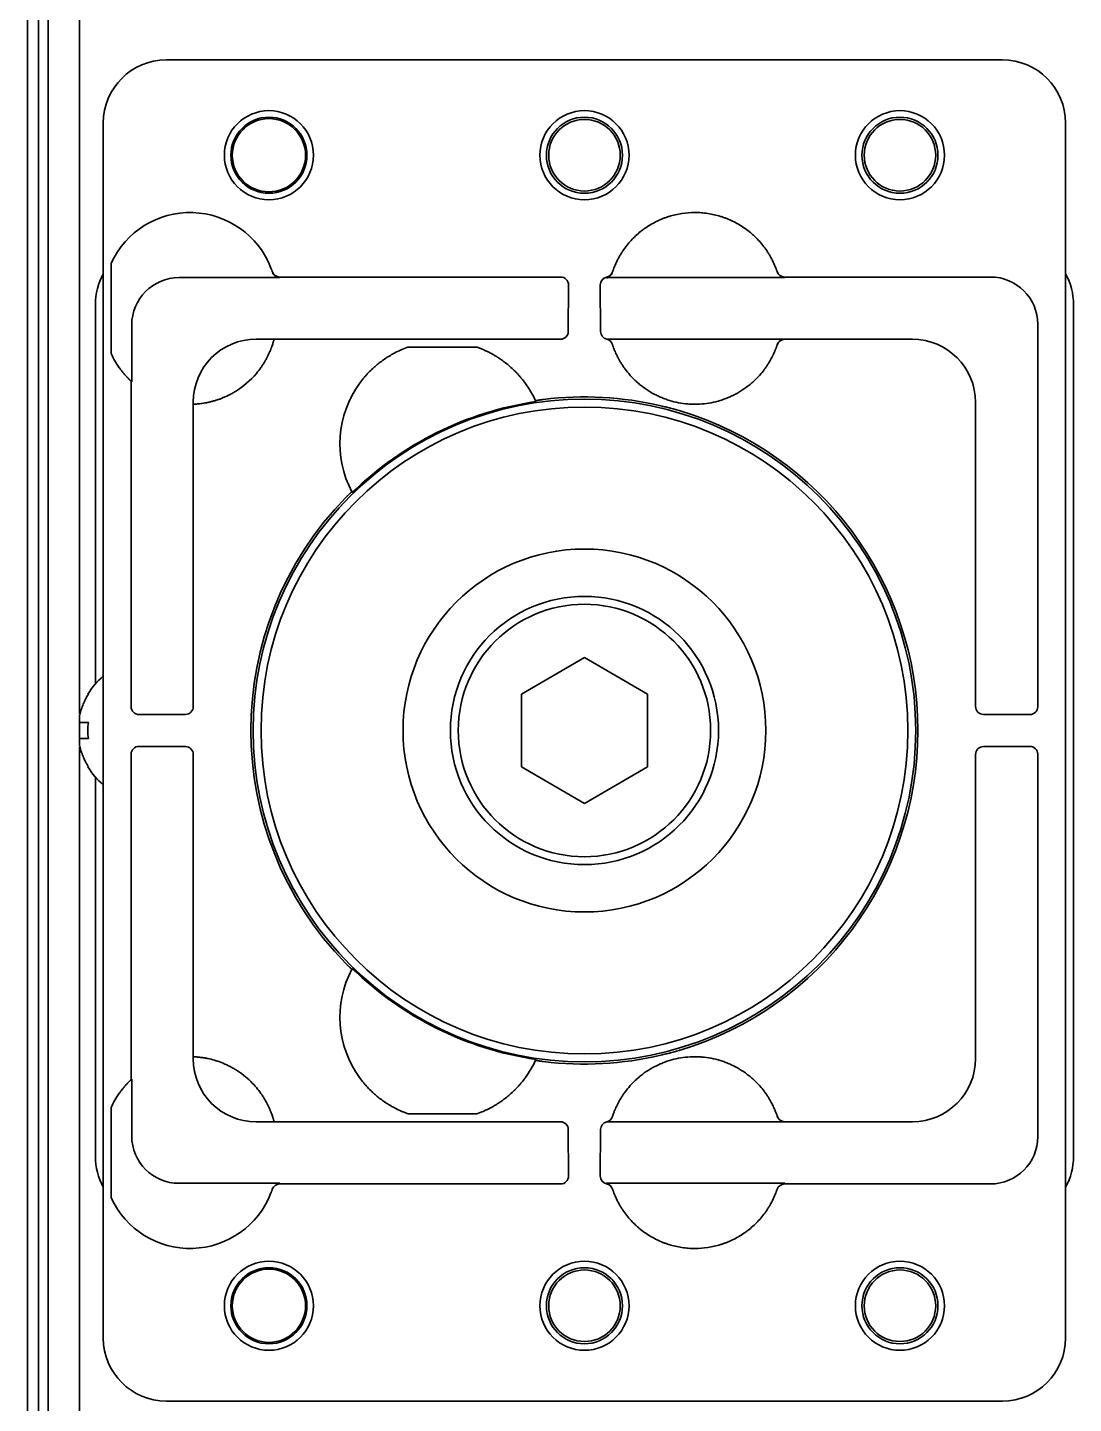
# Model space of a CAD drawing. Extents: x 5809 to 10669, y -850 to 3886.
# Drawn here: x 8371.8 to 8438.1, y 2821.1 to 2908.3 of the extents above; entities that cross this region are included whole.
import ezdxf

# ---------------------------------------------------------------- set-up
doc = ezdxf.new("R2010")
doc.units = 0
doc.header["$LTSCALE"] = 5
doc.layers.add('1', color=7, linetype='CONTINUOUS', true_color=0xffffff)

msp = doc.modelspace()

# ---------------------------------------------------------------- linework, layer by layer
at = {"layer": '1', "color": 7, "linetype": 'Continuous', "lineweight": 35}
for p, q in [((8373.073, 2751.526), (8373.073, 3749.526)), ((8375.073, 3703.467), (8375.073, 2864.787)), ((8371.77, 3257.226), (8371.77, 2735.526)), ((8372.46, 2738.526), (8372.46, 3256.226)), ((8433.573, 2906.226), (8380.572, 2906.226)), ((8376.573, 2902.227), (8376.573, 2825.226)), ((8437.573, 2825.226), (8437.573, 2902.227)), ((8377.073, 2887.608), (8377.073, 2893.344)), ((8405.566, 2892.463), (8387.76, 2892.463)), ((8419.294, 2892.783), (8419.287, 2892.804)), ((8432.81, 2892.463), (8419.761, 2892.463)), ((8387.774, 2892.424), (8381.375, 2892.424)), ((8406.051, 2889.016), (8406.066, 2891.963)), ((8408.079, 2891.963), (8408.094, 2889.016)), ((8419.774, 2892.424), (8408.599, 2892.424)), ((8376.073, 2890.727), (8376.073, 2866.678)), ((8438.073, 2836.726), (8438.073, 2890.727)), ((8378.375, 2889.424), (8378.375, 2885.828)), ((8435.81, 2865.232), (8435.81, 2889.464)), ((8386.27, 2888.528), (8387.399, 2888.528)), ((8387.399, 2888.528), (8387.397, 2888.519)), ((8387.397, 2888.519), (8395.288, 2888.519)), ((8395.288, 2888.519), (8395.385, 2888.519)), ((8395.385, 2888.519), (8395.882, 2888.52)), ((8395.883, 2888.52), (8400.263, 2888.52)), ((8400.263, 2888.52), (8400.761, 2888.519)), ((8400.761, 2888.519), (8400.858, 2888.519)), ((8400.858, 2888.519), (8405.551, 2888.519)), ((8408.529, 2888.528), (8419.774, 2888.528)), ((8419.297, 2888.179), (8419.297, 2888.18)), ((8419.77, 2888.519), (8427.866, 2888.519)), ((8400.263, 2888.02), (8395.883, 2888.02)), ((8378.336, 2885.864), (8378.336, 2865.232)), ((8382.27, 2884.403), (8382.27, 2884.529)), ((8382.28, 2884.404), (8382.27, 2884.403)), ((8382.28, 2865.247), (8382.28, 2884.404)), ((8431.866, 2884.52), (8431.866, 2865.247)), ((8403.073, 2866.036), (8407.073, 2868.345)), ((8407.073, 2868.345), (8411.073, 2866.036)), ((8375.595, 2866.026), (8375.628, 2866.026)), ((8403.073, 2861.417), (8403.073, 2866.036)), ((8411.073, 2866.036), (8411.073, 2861.417)), ((8378.836, 2864.733), (8381.782, 2864.748)), ((8432.366, 2864.748), (8435.31, 2864.733)), ((8375.073, 2864.232), (8375.073, 2863.231)), ((8375.073, 2862.675), (8375.073, 2751.326)), ((8378.336, 2862.22), (8378.336, 2841.588)), ((8381.782, 2862.705), (8378.836, 2862.72)), ((8382.28, 2843.049), (8382.28, 2862.205)), ((8431.866, 2862.205), (8431.866, 2842.933)), ((8435.31, 2862.72), (8432.366, 2862.705)), ((8435.81, 2837.989), (8435.81, 2862.22)), ((8375.628, 2861.426), (8375.595, 2861.426)), ((8407.073, 2859.107), (8403.073, 2861.417)), ((8411.073, 2861.417), (8407.073, 2859.107)), ((8376.073, 2860.774), (8376.073, 2836.726)), ((8382.27, 2843.049), (8382.28, 2843.049)), ((8382.27, 2842.923), (8382.27, 2843.049)), ((8378.375, 2841.624), (8378.336, 2841.588)), ((8378.375, 2841.624), (8378.375, 2838.028)), ((8377.073, 2834.108), (8377.073, 2839.844)), ((8395.883, 2839.433), (8400.263, 2839.433)), ((8419.297, 2839.271), (8419.297, 2839.272)), ((8387.399, 2838.924), (8386.27, 2838.924)), ((8387.397, 2838.933), (8387.399, 2838.924)), ((8395.288, 2838.933), (8387.397, 2838.933)), ((8395.385, 2838.933), (8395.288, 2838.933)), ((8395.882, 2838.933), (8395.385, 2838.933)), ((8400.263, 2838.933), (8395.883, 2838.933)), ((8400.263, 2838.933), (8400.761, 2838.933)), ((8400.858, 2838.933), (8400.761, 2838.933)), ((8405.551, 2838.933), (8400.858, 2838.933)), ((8406.066, 2835.489), (8406.051, 2838.436)), ((8408.094, 2838.433), (8408.079, 2835.489)), ((8419.774, 2838.924), (8408.529, 2838.924)), ((8427.866, 2838.933), (8419.77, 2838.933)), ((8381.375, 2835.028), (8387.774, 2835.028)), ((8387.76, 2834.989), (8405.566, 2834.989)), ((8408.599, 2835.028), (8419.774, 2835.028)), ((8419.761, 2834.989), (8432.81, 2834.989)), ((8387.285, 2834.645), (8387.282, 2834.634)), ((8387.287, 2834.649), (8387.286, 2834.647)), ((8419.287, 2834.648), (8419.291, 2834.663)), ((8380.572, 2821.226), (8433.573, 2821.226))]:
    msp.add_line(p, q, dxfattribs=at)
for centre, radius in [((8387.073, 2900.182), 2.825), ((8407.073, 2900.182), 2.825), ((8427.073, 2900.182), 2.825), ((8387.073, 2900.182), 2.411), ((8387.073, 2900.182), 2.32), ((8407.073, 2900.182), 2.411), ((8407.073, 2900.182), 2.267), ((8427.073, 2900.182), 2.411), ((8427.073, 2900.182), 2.267), ((8407.073, 2863.726), 21), ((8407.073, 2863.726), 20.5), ((8407.073, 2863.726), 11.5), ((8407.073, 2863.726), 8.5), ((8407.073, 2863.726), 8), ((8387.073, 2827.27), 2.825), ((8387.073, 2827.27), 2.411), ((8407.073, 2827.27), 2.825), ((8407.073, 2827.27), 2.411), ((8427.073, 2827.27), 2.825), ((8427.073, 2827.27), 2.411), ((8387.073, 2827.27), 2.32), ((8407.073, 2827.27), 2.267), ((8427.073, 2827.27), 2.267)]:
    msp.add_circle(centre, radius, dxfattribs=at)
for centre, radius, start, end in [((8382.073, 2891.052), 5.5, 21.10696, 155.38002), ((8382.073, 2889.9), 5.5, 204.61998, 215.33124), ((8382.073, 2889.9), 5.5, 301.52607, 319.88439), ((8398.073, 2881.9), 6.5, 143.94816, 207.95034), ((8398.073, 2881.9), 6.5, 24.74098, 36.05184), ((8407.073, 2863.726), 21.14, 76.75031, 97.03063), ((8407.073, 2863.726), 21.07, 98.38924, 134.30208), ((8407.073, 2863.726), 21.14, 286.69802, 73.30233), ((8407.073, 2863.726), 21.14, 135.6607, 224.3393), ((8379.693, 2863.527), 4.8, 130.542, 148.62729), ((8379.693, 2863.925), 4.8, 211.37271, 229.458), ((8398.073, 2845.552), 6.5, 152.04966, 216.05184), ((8407.073, 2863.726), 21.07, 225.69792, 261.61076), ((8398.073, 2845.552), 6.5, 323.94816, 335.25902), ((8407.073, 2863.726), 21.14, 262.96937, 283.24939), ((8382.073, 2837.552), 5.5, 45.48558, 58.47399), ((8382.073, 2837.552), 5.5, 144.66876, 155.38002), ((8382.073, 2836.4), 5.5, 204.61998, 338.89304)]:
    msp.add_arc(centre, radius, start, end, dxfattribs=at)
for centre, major_axis, ratio, start_param, end_param in [((8380.573, 2902.226), (2.829, -2.829), 0.999695, 2.356347, 3.926839), ((8433.572, 2902.226), (-2.829, -2.829), 0.999695, 2.356347, 3.926839), ((8380.073, 2890.726), (-2.829, 2.829), 0.999695, 0.279915, 0.785246), ((8382.065, 2891.05), (-5.228, -1.734), 0.999252, 3.138522, 3.145428), ((8387.76, 2892.963), (0.474, 0.159), 0.999831, 3.141593, 4.388346), ((8382.072, 2890.552), (-5.684, -1.924), 0.999938, 3.132345, 3.139281), ((8405.566, 2891.963), (-0.224, -0.448), 0.999239, 2.03449, 3.605134), ((8408.579, 2891.963), (0.224, -0.448), 0.999239, 2.880101, 4.248696), ((8408.379, 2892.943), (-0.473, 0.161), 0.999761, 2.10121, 3.149501), ((8419.761, 2892.963), (0.475, 0.157), 0.999831, 3.145682, 4.39242), ((8432.809, 2889.463), (-2.122, -2.122), 0.999543, 2.356347, 3.926839), ((8434.072, 2890.726), (2.829, 2.829), 0.999695, 5.497939, 6.003271), ((8381.376, 2889.423), (-2.122, 2.122), 0.999695, 5.497939, 7.068431), ((8408.599, 2891.924), (0.224, -0.447), 0.99981, 2.678052, 2.916971), ((8405.551, 2889.019), (-0.447, -0.224), 0.99981, 1.107255, 2.677899), ((8408.594, 2889.019), (0.447, -0.224), 0.99981, 3.605286, 4.952817), ((8386.271, 2884.528), (2.829, -2.829), 0.999695, 2.356347, 3.926839), ((8408.367, 2888.045), (-0.476, -0.155), 0.999754, 3.133975, 4.161422), ((8419.77, 2888.019), (-0.475, 0.156), 0.999831, 5.030486, 6.282512), ((8427.866, 2884.519), (2.828, -2.828), 0.999924, 0.78555, 2.356042), ((8380.374, 10112.538), (0, -7227.617), 0.017452, 6.267025, 6.267338), ((3707.892, 2078.685), (-4696.559, -804.417), 0.03512, 3.150702, 3.151017), ((11879.695, 6125.548), (-3486.444, -3247.993), 0.03512, 6.273761, 6.274076), ((8378.836, 2865.233), (-0.448, -0.224), 0.999239, 5.819644, 7.390288), ((8381.78, 2865.247), (0.224, 0.447), 0.99981, 3.605286, 5.17593), ((8432.366, 2865.247), (-0.224, 0.447), 0.99981, 1.107255, 2.677899), ((8435.31, 2865.233), (0.448, -0.224), 0.999239, 5.176082, 6.746726), ((8378.836, 2862.22), (0.448, -0.224), 0.999239, 2.03449, 3.605134), ((8381.78, 2862.205), (0.224, -0.447), 0.99981, 1.107255, 2.677899), ((8432.366, 2862.205), (-0.224, -0.447), 0.99981, 3.605286, 5.17593), ((8435.31, 2862.22), (-0.448, -0.224), 0.999239, 2.678052, 4.248696), ((11879.695, -398.096), (3486.444, -3247.993), 0.03512, 3.150702, 3.151017), ((8386.271, 2842.924), (2.829, 2.829), 0.999695, 2.356347, 3.926839), ((3707.892, 3648.768), (4696.559, -804.417), 0.03512, 6.273761, 6.274076), ((8427.866, 2842.933), (-2.828, -2.828), 0.999924, 0.78555, 2.356042), ((8408.367, 2839.407), (0.476, -0.155), 0.999754, 5.263357, 6.293203), ((8419.77, 2839.433), (0.475, 0.156), 0.999831, 3.142574, 4.3946), ((8405.551, 2838.433), (-0.447, 0.224), 0.99981, 3.605286, 5.17593), ((8408.594, 2838.433), (0.447, 0.224), 0.99981, 1.330368, 2.677899), ((8381.376, 2838.029), (-2.122, -2.122), 0.999695, 5.497939, 7.068431), ((8432.809, 2837.99), (2.122, -2.122), 0.999543, 5.497939, 7.068431), ((8380.073, 2836.727), (-2.829, -2.829), 0.999695, 5.497939, 6.003271), ((8434.072, 2836.727), (2.829, -2.829), 0.999695, 0.279915, 0.785246), ((8387.76, 2834.489), (0.474, -0.159), 0.999831, 1.894839, 3.141593), ((8405.566, 2835.489), (0.224, -0.448), 0.999239, 5.819644, 7.390288), ((8408.579, 2835.489), (-0.224, -0.448), 0.999239, 5.176082, 6.544021), ((8408.378, 2834.51), (-0.477, -0.15), 0.999767, 3.157291, 4.205088), ((8408.599, 2835.529), (-0.224, -0.447), 0.99981, 0.22534, 0.463541), ((8419.761, 2834.489), (0.474, -0.158), 0.999831, 1.892032, 3.138921), ((8382.075, 2836.399), (-1.747, -5.214), 0.99983, 1.569957, 1.576869), ((8380.573, 2825.227), (2.829, 2.829), 0.999695, 2.356347, 3.926839), ((8433.572, 2825.227), (-2.829, 2.829), 0.999695, 2.356347, 3.926839)]:
    msp.add_ellipse(centre, major_axis=major_axis, ratio=ratio, start_param=start_param, end_param=end_param, dxfattribs=at)
for points, knots in [([(8419.204, 2893.033), (8419.104, 2893.292), (8418.985, 2893.542), (8418.83, 2893.813), (8418.812, 2893.843), (8418.777, 2893.903), (8418.759, 2893.932), (8418.704, 2894.021), (8418.666, 2894.079), (8418.55, 2894.25), (8418.468, 2894.361), (8418.213, 2894.684), (8418.027, 2894.885), (8417.775, 2895.12), (8417.698, 2895.19), (8417.619, 2895.257), (8417.566, 2895.301), (8417.539, 2895.323), (8417.403, 2895.432), (8417.292, 2895.514), (8416.952, 2895.747), (8416.715, 2895.884), (8416.344, 2896.064), (8416.218, 2896.119), (8416.057, 2896.182), (8416.025, 2896.195), (8415.96, 2896.219), (8415.927, 2896.231), (8415.829, 2896.265), (8415.763, 2896.287), (8415.433, 2896.389), (8415.166, 2896.45), (8414.759, 2896.511), (8414.622, 2896.527), (8414.416, 2896.542), (8414.313, 2896.548), (8414.209, 2896.551), (8414.14, 2896.552), (8414.105, 2896.552), (8413.793, 2896.552), (8413.519, 2896.531), (8412.977, 2896.449), (8412.709, 2896.388), (8412.412, 2896.296), (8412.379, 2896.285), (8412.313, 2896.263), (8412.28, 2896.252), (8412.182, 2896.217), (8412.117, 2896.193), (8411.924, 2896.117), (8411.798, 2896.062), (8411.428, 2895.882), (8411.191, 2895.745), (8410.907, 2895.55), (8410.822, 2895.49), (8410.74, 2895.427), (8410.685, 2895.385), (8410.657, 2895.363), (8410.522, 2895.255), (8410.418, 2895.164), (8410.116, 2894.883), (8409.931, 2894.681), (8409.675, 2894.358), (8409.594, 2894.247), (8409.497, 2894.104), (8409.478, 2894.075), (8409.44, 2894.016), (8409.421, 2893.987), (8409.366, 2893.899), (8409.331, 2893.839), (8409.159, 2893.538), (8409.04, 2893.288), (8408.94, 2893.029)], [0, 0, 0, 0, 0.0625, 0.0625, 0.070313, 0.070313, 0.078125, 0.078125, 0.09375, 0.09375, 0.125, 0.125, 0.1875, 0.1875, 0.203125, 0.210938, 0.210938, 0.21875, 0.21875, 0.25, 0.25, 0.3125, 0.3125, 0.34375, 0.34375, 0.351563, 0.351563, 0.359375, 0.359375, 0.375, 0.375, 0.4375, 0.4375, 0.46875, 0.46875, 0.484375, 0.492188, 0.492188, 0.5, 0.5, 0.5625, 0.5625, 0.625, 0.625, 0.632812, 0.632812, 0.640625, 0.640625, 0.65625, 0.65625, 0.6875, 0.6875, 0.75, 0.75, 0.765625, 0.773437, 0.773437, 0.78125, 0.78125, 0.8125, 0.8125, 0.875, 0.875, 0.90625, 0.90625, 0.914062, 0.914062, 0.921875, 0.921875, 0.9375, 0.9375, 1, 1, 1, 1]), ([(8387.287, 2892.804), (8387.286, 2892.804), (8387.286, 2892.806), (8387.284, 2892.812), (8387.282, 2892.816), (8387.278, 2892.828), (8387.276, 2892.835), (8387.27, 2892.852), (8387.267, 2892.861), (8387.26, 2892.882), (8387.255, 2892.894), (8387.247, 2892.919), (8387.242, 2892.932), (8387.234, 2892.953), (8387.232, 2892.96), (8387.226, 2892.974), (8387.224, 2892.981), (8387.215, 2893.003), (8387.21, 2893.018), (8387.204, 2893.033)], [0, 0, 0, 0, 0.125, 0.125, 0.25, 0.25, 0.375, 0.375, 0.5, 0.5, 0.625, 0.625, 0.75, 0.75, 0.8125, 0.8125, 0.875, 0.875, 1, 1, 1, 1]), ([(8387.774, 2892.424), (8387.747, 2892.424), (8387.695, 2892.428), (8387.645, 2892.44), (8387.607, 2892.452), (8387.595, 2892.457), (8387.571, 2892.467), (8387.559, 2892.472), (8387.524, 2892.49), (8387.502, 2892.503), (8387.47, 2892.526), (8387.46, 2892.534), (8387.44, 2892.551), (8387.43, 2892.56), (8387.402, 2892.588), (8387.385, 2892.607), (8387.355, 2892.65), (8387.341, 2892.672), (8387.317, 2892.719), (8387.307, 2892.743), (8387.298, 2892.768)], [0, 0, 0, 0, 0.125, 0.25, 0.25, 0.3125, 0.3125, 0.375, 0.375, 0.5, 0.5, 0.5625, 0.5625, 0.625, 0.625, 0.75, 0.75, 0.875, 0.875, 1, 1, 1, 1]), ([(8408.481, 2892.41), (8408.48, 2892.416), (8408.48, 2892.422), (8408.48, 2892.437), (8408.479, 2892.445), (8408.479, 2892.453)], [0, 0, 0, 0, 0.441588, 0.441588, 1, 1, 1, 1]), ([(8408.838, 2892.742), (8408.825, 2892.701), (8408.807, 2892.663), (8408.778, 2892.618), (8408.772, 2892.609), (8408.76, 2892.592), (8408.753, 2892.583), (8408.733, 2892.559), (8408.704, 2892.528), (8408.671, 2892.501), (8408.645, 2892.483), (8408.636, 2892.477), (8408.618, 2892.465), (8408.609, 2892.46), (8408.562, 2892.435), (8408.522, 2892.42), (8408.481, 2892.41)], [0, 0, 0, 0, 0.25, 0.25, 0.3125, 0.3125, 0.375, 0.375, 0.5, 0.625, 0.625, 0.6875, 0.6875, 0.75, 0.75, 1, 1, 1, 1]), ([(8408.94, 2893.029), (8408.934, 2893.014), (8408.929, 2892.998), (8408.92, 2892.976), (8408.917, 2892.968), (8408.912, 2892.953), (8408.909, 2892.946), (8408.901, 2892.924), (8408.896, 2892.911), (8408.889, 2892.891), (8408.887, 2892.885), (8408.883, 2892.872), (8408.881, 2892.866), (8408.875, 2892.849), (8408.871, 2892.839), (8408.867, 2892.825), (8408.865, 2892.821), (8408.862, 2892.813), (8408.861, 2892.81), (8408.858, 2892.8), (8408.856, 2892.795), (8408.854, 2892.789), (8408.854, 2892.788), (8408.853, 2892.786), (8408.853, 2892.785), (8408.853, 2892.785)], [0, 0, 0, 0, 0.125, 0.125, 0.1875, 0.1875, 0.25, 0.25, 0.375, 0.375, 0.4375, 0.4375, 0.5, 0.5, 0.625, 0.625, 0.6875, 0.6875, 0.75, 0.75, 0.875, 0.875, 0.9375, 0.9375, 1, 1, 1, 1]), ([(8419.287, 2892.804), (8419.286, 2892.804), (8419.286, 2892.806), (8419.284, 2892.81), (8419.284, 2892.812), (8419.282, 2892.817), (8419.281, 2892.819), (8419.278, 2892.828), (8419.276, 2892.835), (8419.272, 2892.847), (8419.27, 2892.852), (8419.267, 2892.861), (8419.265, 2892.866), (8419.26, 2892.882), (8419.256, 2892.894), (8419.249, 2892.912), (8419.247, 2892.919), (8419.242, 2892.932), (8419.239, 2892.939), (8419.232, 2892.959), (8419.227, 2892.974), (8419.218, 2892.996), (8419.215, 2893.003), (8419.21, 2893.018), (8419.207, 2893.026), (8419.204, 2893.033)], [0, 0, 0, 0, 0.125, 0.125, 0.1875, 0.1875, 0.25, 0.25, 0.375, 0.375, 0.4375, 0.4375, 0.5, 0.5, 0.625, 0.625, 0.6875, 0.6875, 0.75, 0.75, 0.875, 0.875, 0.9375, 0.9375, 1, 1, 1, 1]), ([(8387.397, 2888.519), (8387.396, 2888.518), (8387.395, 2888.512), (8387.39, 2888.495), (8387.384, 2888.47), (8387.373, 2888.43), (8387.365, 2888.401), (8387.363, 2888.395), (8387.359, 2888.382), (8387.357, 2888.375), (8387.351, 2888.355), (8387.347, 2888.341), (8387.334, 2888.295), (8387.313, 2888.228), (8387.287, 2888.148), (8387.265, 2888.084), (8387.253, 2888.051), (8387.24, 2888.016), (8387.232, 2887.992), (8387.227, 2887.98), (8387.204, 2887.92), (8387.184, 2887.869), (8387.12, 2887.711), (8387.07, 2887.597), (8386.996, 2887.447), (8386.981, 2887.417), (8386.949, 2887.356), (8386.933, 2887.325), (8386.883, 2887.232), (8386.848, 2887.17), (8386.774, 2887.044), (8386.735, 2886.981), (8386.674, 2886.886), (8386.653, 2886.855), (8386.61, 2886.791), (8386.588, 2886.759), (8386.477, 2886.601), (8386.381, 2886.477), (8386.279, 2886.356)], [0, 0, 0, 0, 0.0625, 0.0625, 0.125, 0.1875, 0.1875, 0.203125, 0.203125, 0.21875, 0.21875, 0.25, 0.25, 0.3125, 0.375, 0.375, 0.40625, 0.421875, 0.421875, 0.4375, 0.4375, 0.5, 0.5, 0.625, 0.625, 0.65625, 0.65625, 0.6875, 0.6875, 0.75, 0.75, 0.8125, 0.8125, 0.84375, 0.84375, 0.875, 0.875, 1, 1, 1, 1]), ([(8408.842, 2888.2), (8408.843, 2888.198), (8408.847, 2888.184), (8408.859, 2888.149), (8408.864, 2888.135), (8408.873, 2888.109), (8408.876, 2888.1), (8408.883, 2888.081), (8408.886, 2888.07), (8408.906, 2888.015), (8408.925, 2887.962), (8408.961, 2887.871), (8408.974, 2887.838), (8408.996, 2887.787), (8409.003, 2887.769), (8409.019, 2887.733), (8409.027, 2887.714), (8409.035, 2887.695)], [0, 0, 0, 0, 0.25, 0.25, 0.375, 0.375, 0.4375, 0.4375, 0.5, 0.5, 0.75, 0.75, 0.875, 0.875, 0.9375, 0.9375, 1, 1, 1, 1]), ([(8418.267, 2886.343), (8418.354, 2886.446), (8418.437, 2886.551), (8418.554, 2886.711), (8418.591, 2886.765), (8418.646, 2886.846), (8418.664, 2886.873), (8418.7, 2886.927), (8418.717, 2886.954), (8418.802, 2887.089), (8418.862, 2887.194), (8418.944, 2887.346), (8418.97, 2887.396), (8419, 2887.457), (8419.006, 2887.469), (8419.018, 2887.493), (8419.024, 2887.505), (8419.041, 2887.54), (8419.052, 2887.563), (8419.104, 2887.676), (8419.139, 2887.757), (8419.176, 2887.848), (8419.183, 2887.865), (8419.193, 2887.89), (8419.196, 2887.899), (8419.202, 2887.915), (8419.218, 2887.955), (8419.241, 2888.018), (8419.257, 2888.063), (8419.267, 2888.092), (8419.27, 2888.101), (8419.276, 2888.118), (8419.279, 2888.125), (8419.286, 2888.145), (8419.293, 2888.166), (8419.295, 2888.175), (8419.296, 2888.176)], [0, 0, 0, 0, 0.125, 0.125, 0.1875, 0.1875, 0.21875, 0.21875, 0.25, 0.25, 0.375, 0.375, 0.4375, 0.4375, 0.453125, 0.453125, 0.46875, 0.46875, 0.5, 0.5, 0.625, 0.625, 0.65625, 0.65625, 0.671875, 0.671875, 0.6875, 0.75, 0.8125, 0.8125, 0.84375, 0.84375, 0.875, 0.875, 0.9375, 1, 1, 1, 1]), ([(8419.298, 2888.184), (8419.307, 2888.209), (8419.327, 2888.257), (8419.354, 2888.302), (8419.377, 2888.334), (8419.386, 2888.344), (8419.403, 2888.364), (8419.411, 2888.373), (8419.439, 2888.401), (8419.459, 2888.418), (8419.491, 2888.441), (8419.502, 2888.448), (8419.524, 2888.462), (8419.535, 2888.468), (8419.57, 2888.486), (8419.594, 2888.496), (8419.644, 2888.512), (8419.669, 2888.518), (8419.721, 2888.526), (8419.747, 2888.528), (8419.774, 2888.528)], [0, 0, 0, 0, 0.125, 0.25, 0.25, 0.3125, 0.3125, 0.375, 0.375, 0.5, 0.5, 0.5625, 0.5625, 0.625, 0.625, 0.75, 0.75, 0.875, 0.875, 1, 1, 1, 1]), ([(8419.774, 2888.528), (8419.773, 2888.527), (8419.773, 2888.525), (8419.772, 2888.522), (8419.771, 2888.521), (8419.77, 2888.519)], [0, 0, 0, 0, 0.496999, 0.496999, 1, 1, 1, 1]), ([(8394.813, 2887.523), (8394.788, 2887.509), (8394.759, 2887.492), (8394.712, 2887.463), (8394.695, 2887.453), (8394.661, 2887.432), (8394.644, 2887.422), (8394.589, 2887.388), (8394.551, 2887.363), (8394.492, 2887.325), (8394.472, 2887.312), (8394.432, 2887.284), (8394.411, 2887.27), (8394.349, 2887.227), (8394.306, 2887.198), (8394.221, 2887.136), (8394.177, 2887.103), (8394.045, 2887.003), (8393.956, 2886.931), (8393.843, 2886.835), (8393.82, 2886.815), (8393.774, 2886.776), (8393.706, 2886.715), (8393.638, 2886.653), (8393.503, 2886.524), (8393.414, 2886.435), (8393.282, 2886.294), (8393.239, 2886.245), (8393.173, 2886.171), (8393.152, 2886.146), (8393.108, 2886.096), (8393.087, 2886.07), (8392.98, 2885.941), (8392.897, 2885.835), (8392.818, 2885.725)], [0, 0, 0, 0, 0.0625, 0.0625, 0.09375, 0.09375, 0.125, 0.125, 0.1875, 0.1875, 0.21875, 0.21875, 0.25, 0.25, 0.3125, 0.3125, 0.375, 0.375, 0.5, 0.5, 0.53125, 0.53125, 0.5625, 0.625, 0.625, 0.75, 0.75, 0.8125, 0.8125, 0.84375, 0.84375, 0.875, 0.875, 1, 1, 1, 1]), ([(8395.459, 2887.851), (8395.101, 2887.694), (8394.899, 2887.573), (8394.813, 2887.523), (8394.813, 2887.523), (8394.813, 2887.523)], [0, 0, 0, 0, 0.99996, 0.99996, 1, 1, 1, 1]), ([(8403.328, 2885.725), (8403.248, 2885.835), (8403.166, 2885.941), (8403.039, 2886.094), (8402.996, 2886.145), (8402.93, 2886.219), (8402.908, 2886.243), (8402.864, 2886.292), (8402.842, 2886.316), (8402.798, 2886.364), (8402.775, 2886.387), (8402.73, 2886.434), (8402.708, 2886.457), (8402.64, 2886.525), (8402.595, 2886.569), (8402.46, 2886.697), (8402.37, 2886.778), (8402.191, 2886.93), (8402.101, 2887.002), (8401.969, 2887.103), (8401.925, 2887.136), (8401.838, 2887.198), (8401.796, 2887.228), (8401.713, 2887.285), (8401.673, 2887.312), (8401.614, 2887.351), (8401.595, 2887.363), (8401.557, 2887.387), (8401.538, 2887.399), (8401.484, 2887.433), (8401.45, 2887.454), (8401.387, 2887.492), (8401.358, 2887.509), (8401.333, 2887.523)], [0, 0, 0, 0, 0.125, 0.125, 0.1875, 0.1875, 0.21875, 0.21875, 0.25, 0.25, 0.28125, 0.28125, 0.3125, 0.3125, 0.375, 0.375, 0.5, 0.5, 0.625, 0.625, 0.6875, 0.6875, 0.75, 0.75, 0.8125, 0.8125, 0.84375, 0.84375, 0.875, 0.875, 0.9375, 0.9375, 1, 1, 1, 1]), ([(8409.035, 2887.695), (8409.055, 2887.649), (8409.077, 2887.6), (8409.125, 2887.499), (8409.151, 2887.447), (8409.193, 2887.365), (8409.215, 2887.324), (8409.238, 2887.281), (8409.253, 2887.253), (8409.261, 2887.238), (8409.302, 2887.166), (8409.336, 2887.108), (8409.407, 2886.99), (8409.445, 2886.931), (8409.504, 2886.842), (8409.524, 2886.812), (8409.565, 2886.752), (8409.586, 2886.722), (8409.693, 2886.573), (8409.784, 2886.457), (8409.881, 2886.343)], [0, 0, 0, 0, 0.125, 0.125, 0.25, 0.25, 0.3125, 0.34375, 0.34375, 0.375, 0.375, 0.5, 0.5, 0.625, 0.625, 0.6875, 0.6875, 0.75, 0.75, 1, 1, 1, 1]), ([(8378.336, 2885.864), (8378.335, 2885.865), (8378.333, 2885.867), (8378.324, 2885.875), (8378.318, 2885.881), (8378.306, 2885.892), (8378.301, 2885.897), (8378.292, 2885.906), (8378.286, 2885.911), (8378.27, 2885.926), (8378.257, 2885.938), (8378.237, 2885.958), (8378.23, 2885.965), (8378.215, 2885.98), (8378.207, 2885.987), (8378.184, 2886.01), (8378.168, 2886.027), (8378.134, 2886.061), (8378.116, 2886.079), (8378.089, 2886.108), (8378.079, 2886.118), (8378.061, 2886.138), (8378.052, 2886.148), (8378.005, 2886.198), (8377.966, 2886.241), (8377.908, 2886.307), (8377.889, 2886.33), (8377.85, 2886.376), (8377.83, 2886.4), (8377.772, 2886.471), (8377.734, 2886.519), (8377.659, 2886.618), (8377.622, 2886.668), (8377.586, 2886.719)], [0, 0, 0, 0, 0.0625, 0.0625, 0.125, 0.125, 0.15625, 0.15625, 0.1875, 0.1875, 0.25, 0.25, 0.28125, 0.28125, 0.3125, 0.3125, 0.375, 0.375, 0.4375, 0.4375, 0.46875, 0.46875, 0.5, 0.5, 0.625, 0.625, 0.6875, 0.6875, 0.75, 0.75, 0.875, 0.875, 1, 1, 1, 1]), ([(8409.881, 2886.343), (8410.011, 2886.19), (8410.148, 2886.045), (8410.365, 2885.84), (8410.439, 2885.773), (8410.554, 2885.676), (8410.593, 2885.644), (8410.671, 2885.582), (8410.71, 2885.551), (8410.908, 2885.4), (8411.072, 2885.289), (8411.411, 2885.086), (8411.586, 2884.993), (8411.855, 2884.869), (8411.946, 2884.829), (8412.085, 2884.774), (8412.132, 2884.756), (8412.226, 2884.722), (8412.273, 2884.705), (8412.51, 2884.626), (8412.701, 2884.573), (8413.087, 2884.488), (8413.282, 2884.456), (8413.577, 2884.424), (8413.676, 2884.416), (8413.825, 2884.408), (8413.874, 2884.406), (8413.974, 2884.403), (8414.024, 2884.402), (8414.274, 2884.402), (8414.473, 2884.413), (8414.866, 2884.456), (8415.06, 2884.488), (8415.447, 2884.573), (8415.638, 2884.626), (8415.875, 2884.706), (8415.923, 2884.722), (8416.016, 2884.757), (8416.156, 2884.81), (8416.292, 2884.869), (8416.562, 2884.993), (8416.736, 2885.086), (8417.075, 2885.289), (8417.239, 2885.4), (8417.438, 2885.551), (8417.478, 2885.582), (8417.556, 2885.645), (8417.672, 2885.74), (8417.783, 2885.84), (8418, 2886.045), (8418.137, 2886.19), (8418.267, 2886.343)], [0, 0, 0, 0, 0.0625, 0.0625, 0.09375, 0.09375, 0.109375, 0.109375, 0.125, 0.125, 0.1875, 0.1875, 0.25, 0.25, 0.28125, 0.28125, 0.296875, 0.296875, 0.3125, 0.3125, 0.375, 0.375, 0.4375, 0.4375, 0.46875, 0.46875, 0.484375, 0.484375, 0.5, 0.5, 0.5625, 0.5625, 0.625, 0.625, 0.6875, 0.6875, 0.703125, 0.703125, 0.71875, 0.75, 0.75, 0.8125, 0.8125, 0.875, 0.875, 0.890625, 0.890625, 0.90625, 0.9375, 0.9375, 1, 1, 1, 1]), ([(8384.949, 2885.212), (8384.877, 2885.168), (8384.805, 2885.126), (8384.66, 2885.046), (8384.587, 2885.007), (8384.366, 2884.898), (8384.217, 2884.832), (8384.029, 2884.759), (8383.992, 2884.745), (8383.935, 2884.725), (8383.916, 2884.718), (8383.879, 2884.705), (8383.786, 2884.673), (8383.695, 2884.644), (8383.552, 2884.602), (8383.482, 2884.583), (8383.346, 2884.549), (8383.279, 2884.533), (8383.214, 2884.52)], [0, 0, 0, 0, 0.125, 0.125, 0.25, 0.25, 0.5, 0.5, 0.5625, 0.5625, 0.59375, 0.59375, 0.625, 0.75, 0.75, 0.875, 0.875, 1, 1, 1, 1]), ([(8404.485, 2884.707), (8404.452, 2884.703), (8404.419, 2884.698), (8404.371, 2884.692), (8404.355, 2884.69), (8404.323, 2884.685), (8404.307, 2884.683), (8404.261, 2884.676), (8404.232, 2884.672), (8404.19, 2884.665), (8404.177, 2884.663), (8404.157, 2884.66), (8404.15, 2884.659), (8404.138, 2884.656), (8404.132, 2884.655), (8404.102, 2884.65), (8404.081, 2884.646), (8404.057, 2884.642), (8404.053, 2884.641), (8404.044, 2884.639), (8404.04, 2884.638), (8404.028, 2884.636), (8404.02, 2884.634), (8404.001, 2884.63), (8403.992, 2884.627), (8403.982, 2884.624), (8403.98, 2884.623), (8403.977, 2884.621), (8403.976, 2884.621), (8403.976, 2884.62)], [0, 0, 0, 0, 0.125, 0.125, 0.1875, 0.1875, 0.25, 0.25, 0.375, 0.375, 0.4375, 0.4375, 0.46875, 0.46875, 0.5, 0.5, 0.625, 0.625, 0.65625, 0.65625, 0.6875, 0.6875, 0.75, 0.75, 0.875, 0.875, 0.9375, 0.9375, 1, 1, 1, 1]), ([(8383.214, 2884.52), (8383.143, 2884.504), (8383.076, 2884.492), (8382.948, 2884.469), (8382.887, 2884.46), (8382.774, 2884.444), (8382.72, 2884.438), (8382.621, 2884.427), (8382.577, 2884.423), (8382.496, 2884.416), (8382.461, 2884.413), (8382.398, 2884.409), (8382.372, 2884.408), (8382.328, 2884.406), (8382.295, 2884.404), (8382.282, 2884.404), (8382.28, 2884.404)], [0, 0, 0, 0, 0.125, 0.125, 0.25, 0.25, 0.375, 0.375, 0.5, 0.5, 0.625, 0.625, 0.75, 0.75, 0.875, 1, 1, 1, 1]), ([(8413.147, 2883.974), (8413.045, 2884.005), (8412.943, 2884.035), (8412.739, 2884.092), (8412.535, 2884.149), (8412.33, 2884.202), (8412.124, 2884.254), (8412.021, 2884.279), (8411.918, 2884.303)], [0, 0, 0, 0, 0.25, 0.25, 0.5, 0.75, 0.75, 1, 1, 1, 1]), ([(8392.331, 2878.853), (8392.33, 2878.854), (8392.327, 2878.853), (8392.319, 2878.847), (8392.316, 2878.845), (8392.31, 2878.84), (8392.308, 2878.838), (8392.303, 2878.835), (8392.301, 2878.833), (8392.288, 2878.822), (8392.276, 2878.812), (8392.254, 2878.793), (8392.247, 2878.786), (8392.231, 2878.771), (8392.214, 2878.755), (8392.195, 2878.738), (8392.176, 2878.72), (8392.166, 2878.711), (8392.135, 2878.682), (8392.114, 2878.661), (8392.081, 2878.628), (8392.07, 2878.617), (8392.047, 2878.595), (8392.035, 2878.583), (8392, 2878.548), (8391.977, 2878.525), (8391.953, 2878.501)], [0, 0, 0, 0, 0.125, 0.125, 0.1875, 0.1875, 0.21875, 0.21875, 0.25, 0.25, 0.375, 0.375, 0.4375, 0.4375, 0.5, 0.5625, 0.5625, 0.625, 0.625, 0.75, 0.75, 0.8125, 0.8125, 0.875, 0.875, 1, 1, 1, 1]), ([(8375.628, 2866.026), (8375.503, 2865.823), (8375.395, 2865.613), (8375.258, 2865.288), (8375.216, 2865.178), (8375.14, 2864.955), (8375.106, 2864.841), (8375.077, 2864.726)], [0, 0, 0, 0, 0.5, 0.5, 0.75, 0.75, 1, 1, 1, 1]), ([(8375.628, 2863.226), (8375.503, 2863.226), (8375.395, 2863.226), (8375.258, 2863.226), (8375.216, 2863.226), (8375.14, 2863.226), (8375.106, 2863.226), (8375.077, 2863.226)], [0, 0, 0, 0, 0.5, 0.5, 0.75, 0.75, 1, 1, 1, 1]), ([(8391.953, 2848.951), (8391.977, 2848.927), (8392, 2848.904), (8392.035, 2848.869), (8392.046, 2848.858), (8392.069, 2848.835), (8392.08, 2848.824), (8392.114, 2848.791), (8392.135, 2848.771), (8392.166, 2848.742), (8392.176, 2848.732), (8392.19, 2848.719), (8392.195, 2848.714), (8392.204, 2848.706), (8392.209, 2848.701), (8392.231, 2848.681), (8392.247, 2848.666), (8392.265, 2848.65), (8392.268, 2848.647), (8392.275, 2848.641), (8392.278, 2848.639), (8392.288, 2848.631), (8392.293, 2848.626), (8392.308, 2848.613), (8392.316, 2848.607), (8392.325, 2848.601), (8392.327, 2848.6), (8392.33, 2848.599), (8392.331, 2848.599), (8392.331, 2848.599)], [0, 0, 0, 0, 0.125, 0.125, 0.1875, 0.1875, 0.25, 0.25, 0.375, 0.375, 0.4375, 0.4375, 0.46875, 0.46875, 0.5, 0.5, 0.625, 0.625, 0.65625, 0.65625, 0.6875, 0.6875, 0.75, 0.75, 0.875, 0.875, 0.9375, 0.9375, 1, 1, 1, 1]), ([(8382.28, 2843.049), (8382.282, 2843.049), (8382.288, 2843.048), (8382.311, 2843.047), (8382.328, 2843.047), (8382.371, 2843.044), (8382.397, 2843.043), (8382.436, 2843.04), (8382.444, 2843.04), (8382.461, 2843.039), (8382.487, 2843.037), (8382.516, 2843.035), (8382.576, 2843.03), (8382.621, 2843.025), (8382.718, 2843.015), (8382.771, 2843.008), (8382.843, 2842.998), (8382.858, 2842.996), (8382.887, 2842.992), (8382.932, 2842.985), (8382.98, 2842.977), (8383.076, 2842.961), (8383.144, 2842.948), (8383.215, 2842.933)], [0, 0, 0, 0, 0.125, 0.125, 0.25, 0.25, 0.375, 0.375, 0.40625, 0.40625, 0.4375, 0.5, 0.5, 0.625, 0.625, 0.75, 0.75, 0.78125, 0.78125, 0.8125, 0.875, 0.875, 1, 1, 1, 1]), ([(8383.215, 2842.933), (8383.344, 2842.905), (8383.48, 2842.871), (8383.693, 2842.809), (8383.765, 2842.786), (8383.875, 2842.749), (8383.913, 2842.736), (8383.987, 2842.709), (8384.025, 2842.695), (8384.213, 2842.622), (8384.362, 2842.556), (8384.548, 2842.464), (8384.585, 2842.446), (8384.659, 2842.407), (8384.695, 2842.387), (8384.805, 2842.327), (8384.877, 2842.284), (8384.949, 2842.241)], [0, 0, 0, 0, 0.25, 0.25, 0.375, 0.375, 0.4375, 0.4375, 0.5, 0.5, 0.75, 0.75, 0.8125, 0.8125, 0.875, 0.875, 1, 1, 1, 1]), ([(8403.976, 2842.832), (8403.976, 2842.831), (8403.979, 2842.829), (8403.988, 2842.826), (8403.992, 2842.825), (8403.999, 2842.823), (8404.002, 2842.823), (8404.008, 2842.821), (8404.011, 2842.82), (8404.027, 2842.817), (8404.043, 2842.813), (8404.071, 2842.808), (8404.081, 2842.806), (8404.102, 2842.802), (8404.125, 2842.798), (8404.15, 2842.794), (8404.176, 2842.789), (8404.189, 2842.787), (8404.231, 2842.781), (8404.261, 2842.776), (8404.307, 2842.769), (8404.322, 2842.767), (8404.354, 2842.763), (8404.37, 2842.76), (8404.419, 2842.754), (8404.452, 2842.75), (8404.485, 2842.745)], [0, 0, 0, 0, 0.125, 0.125, 0.1875, 0.1875, 0.21875, 0.21875, 0.25, 0.25, 0.375, 0.375, 0.4375, 0.4375, 0.5, 0.5625, 0.5625, 0.625, 0.625, 0.75, 0.75, 0.8125, 0.8125, 0.875, 0.875, 1, 1, 1, 1]), ([(8418.267, 2841.109), (8418.137, 2841.262), (8418, 2841.407), (8417.783, 2841.613), (8417.708, 2841.679), (8417.594, 2841.776), (8417.555, 2841.808), (8417.477, 2841.871), (8417.438, 2841.901), (8417.239, 2842.052), (8417.075, 2842.163), (8416.737, 2842.366), (8416.562, 2842.459), (8416.292, 2842.584), (8416.201, 2842.623), (8416.062, 2842.678), (8416.016, 2842.696), (8415.922, 2842.73), (8415.875, 2842.747), (8415.638, 2842.827), (8415.447, 2842.879), (8415.061, 2842.964), (8414.866, 2842.996), (8414.571, 2843.028), (8414.472, 2843.036), (8414.323, 2843.044), (8414.273, 2843.046), (8414.174, 2843.049), (8414.123, 2843.05), (8413.873, 2843.05), (8413.675, 2843.039), (8413.282, 2842.996), (8413.087, 2842.964), (8412.701, 2842.879), (8412.509, 2842.827), (8412.272, 2842.747), (8412.225, 2842.73), (8412.131, 2842.696), (8411.992, 2842.642), (8411.855, 2842.584), (8411.586, 2842.459), (8411.411, 2842.367), (8411.073, 2842.163), (8410.908, 2842.052), (8410.709, 2841.901), (8410.67, 2841.87), (8410.592, 2841.808), (8410.476, 2841.712), (8410.365, 2841.612), (8410.148, 2841.407), (8410.011, 2841.262), (8409.881, 2841.109)], [0, 0, 0, 0, 0.0625, 0.0625, 0.09375, 0.09375, 0.109375, 0.109375, 0.125, 0.125, 0.1875, 0.1875, 0.25, 0.25, 0.28125, 0.28125, 0.296875, 0.296875, 0.3125, 0.3125, 0.375, 0.375, 0.4375, 0.4375, 0.46875, 0.46875, 0.484375, 0.484375, 0.5, 0.5, 0.5625, 0.5625, 0.625, 0.625, 0.6875, 0.6875, 0.703125, 0.703125, 0.71875, 0.75, 0.75, 0.8125, 0.8125, 0.875, 0.875, 0.890625, 0.890625, 0.90625, 0.9375, 0.9375, 1, 1, 1, 1]), ([(8411.918, 2843.149), (8412.021, 2843.173), (8412.124, 2843.199), (8412.33, 2843.25), (8412.535, 2843.304), (8412.739, 2843.36), (8412.943, 2843.418), (8413.045, 2843.447), (8413.147, 2843.478)], [0, 0, 0, 0, 0.25, 0.25, 0.5, 0.75, 0.75, 1, 1, 1, 1]), ([(8377.586, 2840.733), (8377.622, 2840.784), (8377.659, 2840.834), (8377.733, 2840.932), (8377.771, 2840.98), (8377.848, 2841.074), (8377.886, 2841.12), (8377.945, 2841.187), (8377.964, 2841.209), (8378.003, 2841.252), (8378.022, 2841.273), (8378.06, 2841.314), (8378.078, 2841.333), (8378.106, 2841.362), (8378.115, 2841.371), (8378.132, 2841.39), (8378.141, 2841.399), (8378.184, 2841.442), (8378.216, 2841.473), (8378.25, 2841.507), (8378.256, 2841.513), (8378.269, 2841.525), (8378.275, 2841.531), (8378.292, 2841.547), (8378.301, 2841.556), (8378.313, 2841.567), (8378.317, 2841.57), (8378.323, 2841.576), (8378.326, 2841.579), (8378.333, 2841.585), (8378.335, 2841.587), (8378.336, 2841.588)], [0, 0, 0, 0, 0.125, 0.125, 0.25, 0.25, 0.375, 0.375, 0.4375, 0.4375, 0.5, 0.5, 0.5625, 0.5625, 0.59375, 0.59375, 0.625, 0.625, 0.75, 0.75, 0.78125, 0.78125, 0.8125, 0.8125, 0.875, 0.875, 0.90625, 0.90625, 0.9375, 0.9375, 1, 1, 1, 1]), ([(8386.28, 2841.096), (8386.382, 2840.974), (8386.477, 2840.851), (8386.609, 2840.663), (8386.652, 2840.6), (8386.713, 2840.506), (8386.743, 2840.458), (8386.772, 2840.41), (8386.791, 2840.379), (8386.801, 2840.363), (8386.885, 2840.22), (8386.951, 2840.097), (8387.038, 2839.919), (8387.065, 2839.861), (8387.103, 2839.776), (8387.122, 2839.734), (8387.139, 2839.693), (8387.151, 2839.666), (8387.156, 2839.652), (8387.206, 2839.532), (8387.241, 2839.435), (8387.286, 2839.307), (8387.299, 2839.267), (8387.314, 2839.22), (8387.317, 2839.211), (8387.322, 2839.193), (8387.325, 2839.185), (8387.333, 2839.159), (8387.338, 2839.143), (8387.352, 2839.097), (8387.367, 2839.043), (8387.378, 2839.003), (8387.385, 2838.979), (8387.387, 2838.972), (8387.39, 2838.959), (8387.391, 2838.953), (8387.395, 2838.94), (8387.396, 2838.935), (8387.397, 2838.933)], [0, 0, 0, 0, 0.125, 0.125, 0.1875, 0.1875, 0.21875, 0.234375, 0.234375, 0.25, 0.25, 0.375, 0.375, 0.4375, 0.4375, 0.46875, 0.484375, 0.484375, 0.5, 0.5, 0.625, 0.625, 0.6875, 0.6875, 0.703125, 0.703125, 0.71875, 0.71875, 0.75, 0.75, 0.8125, 0.875, 0.875, 0.90625, 0.90625, 0.9375, 0.9375, 1, 1, 1, 1]), ([(8392.818, 2841.727), (8392.897, 2841.617), (8392.98, 2841.511), (8393.087, 2841.382), (8393.108, 2841.357), (8393.152, 2841.306), (8393.173, 2841.281), (8393.239, 2841.207), (8393.282, 2841.159), (8393.414, 2841.018), (8393.503, 2840.928), (8393.638, 2840.8), (8393.684, 2840.758), (8393.752, 2840.697), (8393.774, 2840.677), (8393.82, 2840.637), (8393.843, 2840.617), (8393.956, 2840.521), (8394.045, 2840.449), (8394.177, 2840.349), (8394.221, 2840.317), (8394.306, 2840.255), (8394.349, 2840.225), (8394.411, 2840.182), (8394.432, 2840.168), (8394.472, 2840.141), (8394.492, 2840.127), (8394.551, 2840.089), (8394.589, 2840.065), (8394.644, 2840.031), (8394.661, 2840.02), (8394.695, 2839.999), (8394.712, 2839.989), (8394.759, 2839.961), (8394.788, 2839.944), (8394.813, 2839.929)], [0, 0, 0, 0, 0.125, 0.125, 0.15625, 0.15625, 0.1875, 0.1875, 0.25, 0.25, 0.375, 0.375, 0.4375, 0.4375, 0.46875, 0.46875, 0.5, 0.5, 0.625, 0.625, 0.6875, 0.6875, 0.75, 0.75, 0.78125, 0.78125, 0.8125, 0.8125, 0.875, 0.875, 0.90625, 0.90625, 0.9375, 0.9375, 1, 1, 1, 1]), ([(8401.333, 2839.929), (8401.358, 2839.944), (8401.387, 2839.961), (8401.45, 2839.998), (8401.484, 2840.019), (8401.538, 2840.053), (8401.557, 2840.065), (8401.595, 2840.089), (8401.614, 2840.102), (8401.673, 2840.14), (8401.713, 2840.167), (8401.796, 2840.224), (8401.838, 2840.254), (8401.925, 2840.316), (8401.969, 2840.349), (8402.101, 2840.45), (8402.191, 2840.522), (8402.37, 2840.674), (8402.46, 2840.755), (8402.595, 2840.883), (8402.64, 2840.927), (8402.708, 2840.995), (8402.73, 2841.018), (8402.775, 2841.065), (8402.798, 2841.088), (8402.842, 2841.136), (8402.864, 2841.16), (8402.908, 2841.209), (8402.974, 2841.282), (8403.039, 2841.358), (8403.166, 2841.512), (8403.248, 2841.617), (8403.328, 2841.727)], [0, 0, 0, 0, 0.0625, 0.0625, 0.125, 0.125, 0.15625, 0.15625, 0.1875, 0.1875, 0.25, 0.25, 0.3125, 0.3125, 0.375, 0.375, 0.5, 0.5, 0.625, 0.625, 0.6875, 0.6875, 0.71875, 0.71875, 0.75, 0.75, 0.78125, 0.78125, 0.8125, 0.875, 0.875, 1, 1, 1, 1]), ([(8409.881, 2841.109), (8409.784, 2840.995), (8409.694, 2840.879), (8409.566, 2840.702), (8409.525, 2840.643), (8409.476, 2840.568), (8409.466, 2840.553), (8409.446, 2840.523), (8409.437, 2840.508), (8409.408, 2840.463), (8409.39, 2840.433), (8409.3, 2840.286), (8409.237, 2840.172), (8409.167, 2840.036), (8409.153, 2840.009), (8409.127, 2839.955), (8409.114, 2839.929), (8409.078, 2839.852), (8409.055, 2839.803), (8409.035, 2839.757)], [0, 0, 0, 0, 0.25, 0.25, 0.375, 0.375, 0.40625, 0.40625, 0.4375, 0.4375, 0.5, 0.5, 0.75, 0.75, 0.8125, 0.8125, 0.875, 0.875, 1, 1, 1, 1]), ([(8419.296, 2839.276), (8419.295, 2839.278), (8419.293, 2839.286), (8419.282, 2839.317), (8419.271, 2839.349), (8419.263, 2839.374), (8419.261, 2839.379), (8419.257, 2839.389), (8419.255, 2839.395), (8419.249, 2839.412), (8419.245, 2839.424), (8419.231, 2839.461), (8419.21, 2839.517), (8419.184, 2839.584), (8419.162, 2839.638), (8419.155, 2839.656), (8419.138, 2839.695), (8419.13, 2839.715), (8419.103, 2839.777), (8419.084, 2839.82), (8419.022, 2839.954), (8418.974, 2840.05), (8418.905, 2840.179), (8418.891, 2840.205), (8418.862, 2840.257), (8418.847, 2840.283), (8418.801, 2840.362), (8418.769, 2840.415), (8418.702, 2840.523), (8418.667, 2840.577), (8418.611, 2840.658), (8418.593, 2840.685), (8418.555, 2840.74), (8418.535, 2840.767), (8418.437, 2840.901), (8418.354, 2841.006), (8418.267, 2841.109)], [0, 0, 0, 0, 0.0625, 0.125, 0.1875, 0.1875, 0.203125, 0.203125, 0.21875, 0.21875, 0.25, 0.25, 0.3125, 0.375, 0.375, 0.40625, 0.40625, 0.4375, 0.4375, 0.5, 0.5, 0.625, 0.625, 0.65625, 0.65625, 0.6875, 0.6875, 0.75, 0.75, 0.8125, 0.8125, 0.84375, 0.84375, 0.875, 0.875, 1, 1, 1, 1]), ([(8409.035, 2839.757), (8409.001, 2839.68), (8408.972, 2839.61), (8408.936, 2839.517), (8408.925, 2839.488), (8408.91, 2839.448), (8408.905, 2839.435), (8408.897, 2839.411), (8408.892, 2839.399), (8408.873, 2839.344), (8408.861, 2839.31), (8408.85, 2839.276), (8408.847, 2839.268), (8408.844, 2839.259), (8408.843, 2839.256), (8408.842, 2839.253), (8408.842, 2839.252), (8408.842, 2839.252)], [0, 0, 0, 0, 0.25, 0.25, 0.375, 0.375, 0.4375, 0.4375, 0.5, 0.5, 0.75, 0.75, 0.875, 0.875, 0.9375, 0.9375, 1, 1, 1, 1]), ([(8419.774, 2838.924), (8419.747, 2838.924), (8419.695, 2838.928), (8419.645, 2838.94), (8419.607, 2838.952), (8419.595, 2838.957), (8419.571, 2838.967), (8419.559, 2838.972), (8419.524, 2838.99), (8419.502, 2839.003), (8419.47, 2839.026), (8419.46, 2839.034), (8419.44, 2839.051), (8419.43, 2839.06), (8419.402, 2839.088), (8419.385, 2839.107), (8419.355, 2839.15), (8419.341, 2839.172), (8419.317, 2839.219), (8419.307, 2839.243), (8419.298, 2839.268)], [0, 0, 0, 0, 0.125, 0.25, 0.25, 0.3125, 0.3125, 0.375, 0.375, 0.5, 0.5, 0.5625, 0.5625, 0.625, 0.625, 0.75, 0.75, 0.875, 0.875, 1, 1, 1, 1]), ([(8419.77, 2838.933), (8419.771, 2838.932), (8419.772, 2838.93), (8419.773, 2838.927), (8419.773, 2838.925), (8419.774, 2838.924)], [0, 0, 0, 0, 0.499999, 0.499999, 1, 1, 1, 1]), ([(8387.204, 2834.419), (8387.207, 2834.427), (8387.21, 2834.434), (8387.215, 2834.449), (8387.218, 2834.457), (8387.226, 2834.478), (8387.232, 2834.493), (8387.242, 2834.52), (8387.247, 2834.534), (8387.253, 2834.552), (8387.255, 2834.558), (8387.259, 2834.57), (8387.261, 2834.575), (8387.267, 2834.591), (8387.27, 2834.601), (8387.276, 2834.617), (8387.278, 2834.624), (8387.282, 2834.636), (8387.284, 2834.64), (8387.285, 2834.645), (8387.286, 2834.646), (8387.286, 2834.648), (8387.286, 2834.648), (8387.287, 2834.648)], [0, 0, 0, 0, 0.0625, 0.0625, 0.125, 0.125, 0.25, 0.25, 0.375, 0.375, 0.4375, 0.4375, 0.5, 0.5, 0.625, 0.625, 0.75, 0.75, 0.875, 0.875, 0.9375, 0.9375, 1, 1, 1, 1]), ([(8408.852, 2834.667), (8408.853, 2834.667), (8408.853, 2834.665), (8408.855, 2834.659), (8408.856, 2834.657), (8408.857, 2834.652), (8408.858, 2834.649), (8408.862, 2834.64), (8408.864, 2834.632), (8408.869, 2834.618), (8408.871, 2834.613), (8408.874, 2834.603), (8408.876, 2834.597), (8408.882, 2834.58), (8408.886, 2834.568), (8408.896, 2834.542), (8408.901, 2834.528), (8408.908, 2834.506), (8408.911, 2834.499), (8408.917, 2834.484), (8408.919, 2834.477), (8408.928, 2834.454), (8408.934, 2834.439), (8408.94, 2834.423)], [0, 0, 0, 0, 0.125, 0.125, 0.1875, 0.1875, 0.25, 0.25, 0.375, 0.375, 0.4375, 0.4375, 0.5, 0.5, 0.625, 0.625, 0.75, 0.75, 0.8125, 0.8125, 0.875, 0.875, 1, 1, 1, 1]), ([(8408.94, 2834.423), (8409.04, 2834.164), (8409.158, 2833.914), (8409.313, 2833.643), (8409.33, 2833.613), (8409.366, 2833.553), (8409.384, 2833.523), (8409.439, 2833.435), (8409.477, 2833.377), (8409.593, 2833.205), (8409.674, 2833.094), (8409.929, 2832.771), (8410.115, 2832.569), (8410.367, 2832.334), (8410.444, 2832.265), (8410.523, 2832.198), (8410.576, 2832.153), (8410.603, 2832.131), (8410.738, 2832.023), (8410.849, 2831.94), (8411.19, 2831.707), (8411.427, 2831.569), (8411.797, 2831.39), (8411.923, 2831.334), (8412.084, 2831.271), (8412.117, 2831.258), (8412.182, 2831.234), (8412.214, 2831.222), (8412.313, 2831.188), (8412.378, 2831.166), (8412.708, 2831.064), (8412.976, 2831.002), (8413.382, 2830.941), (8413.519, 2830.925), (8413.725, 2830.909), (8413.828, 2830.904), (8413.932, 2830.901), (8414.001, 2830.899), (8414.036, 2830.899), (8414.348, 2830.899), (8414.623, 2830.92), (8415.165, 2831.001), (8415.433, 2831.062), (8415.73, 2831.154), (8415.763, 2831.165), (8415.829, 2831.187), (8415.862, 2831.198), (8415.96, 2831.232), (8416.025, 2831.257), (8416.218, 2831.332), (8416.344, 2831.388), (8416.714, 2831.567), (8416.951, 2831.704), (8417.236, 2831.899), (8417.32, 2831.959), (8417.403, 2832.022), (8417.458, 2832.064), (8417.485, 2832.085), (8417.621, 2832.194), (8417.725, 2832.284), (8418.027, 2832.566), (8418.212, 2832.767), (8418.468, 2833.09), (8418.55, 2833.201), (8418.647, 2833.345), (8418.666, 2833.374), (8418.704, 2833.432), (8418.722, 2833.461), (8418.778, 2833.55), (8418.813, 2833.609), (8418.985, 2833.91), (8419.104, 2834.16), (8419.204, 2834.419)], [0, 0, 0, 0, 0.0625, 0.0625, 0.070313, 0.070313, 0.078125, 0.078125, 0.09375, 0.09375, 0.125, 0.125, 0.1875, 0.1875, 0.203125, 0.210937, 0.210937, 0.21875, 0.21875, 0.25, 0.25, 0.3125, 0.3125, 0.34375, 0.34375, 0.351562, 0.351562, 0.359375, 0.359375, 0.375, 0.375, 0.4375, 0.4375, 0.46875, 0.46875, 0.484375, 0.492187, 0.492187, 0.5, 0.5, 0.5625, 0.5625, 0.625, 0.625, 0.632812, 0.632812, 0.640625, 0.640625, 0.65625, 0.65625, 0.6875, 0.6875, 0.75, 0.75, 0.765625, 0.773438, 0.773438, 0.78125, 0.78125, 0.8125, 0.8125, 0.875, 0.875, 0.90625, 0.90625, 0.914063, 0.914063, 0.921875, 0.921875, 0.9375, 0.9375, 1, 1, 1, 1]), ([(8419.204, 2834.419), (8419.21, 2834.434), (8419.215, 2834.449), (8419.224, 2834.471), (8419.226, 2834.478), (8419.232, 2834.492), (8419.234, 2834.5), (8419.242, 2834.52), (8419.247, 2834.533), (8419.253, 2834.552), (8419.255, 2834.558), (8419.26, 2834.57), (8419.261, 2834.575), (8419.267, 2834.591), (8419.27, 2834.6), (8419.276, 2834.617), (8419.278, 2834.624), (8419.281, 2834.633), (8419.282, 2834.635), (8419.284, 2834.64), (8419.284, 2834.642), (8419.286, 2834.646), (8419.286, 2834.648), (8419.287, 2834.648)], [0, 0, 0, 0, 0.125, 0.125, 0.1875, 0.1875, 0.25, 0.25, 0.375, 0.375, 0.4375, 0.4375, 0.5, 0.5, 0.625, 0.625, 0.75, 0.75, 0.8125, 0.8125, 0.875, 0.875, 1, 1, 1, 1])]:
    msp.add_open_spline(points, degree=3, knots=knots, dxfattribs=at)
for points, degree in [([(8408.853, 2892.785), (8408.848, 2892.771), (8408.843, 2892.757), (8408.838, 2892.742)], 3), ([(8419.294, 2892.783), (8419.299, 2892.767)], 1), ([(8395.385, 2888.519), (8395.353, 2888.519), (8395.32, 2888.519), (8395.288, 2888.519)], 3), ([(8400.761, 2888.519), (8400.793, 2888.519), (8400.825, 2888.519), (8400.858, 2888.519)], 3), ([(8408.839, 2888.21), (8408.84, 2888.207), (8408.841, 2888.203), (8408.842, 2888.2)], 3), ([(8419.299, 2888.185), (8419.297, 2888.18)], 1), ([(8395.883, 2888.02), (8395.459, 2887.851)], 1), ([(8400.687, 2887.851), (8400.263, 2888.02)], 1), ([(8401.333, 2887.523), (8401.244, 2887.574), (8401.037, 2887.697), (8400.687, 2887.851)], 3), ([(8375.077, 2864.726), (8375.074, 2864.702), (8375.069, 2864.655), (8375.064, 2864.584), (8375.061, 2864.512), (8375.061, 2864.441), (8375.064, 2864.369), (8375.069, 2864.298), (8375.074, 2864.25), (8375.077, 2864.226)], 3), ([(8375.077, 2864.226), (8375.091, 2864.226), (8375.121, 2864.226), (8375.171, 2864.226), (8375.228, 2864.226), (8375.289, 2864.226), (8375.355, 2864.226), (8375.43, 2864.226), (8375.517, 2864.226), (8375.589, 2864.226), (8375.628, 2864.226)], 3), ([(8375.628, 2864.226), (8375.606, 2864.059), (8375.584, 2863.726), (8375.606, 2863.393), (8375.628, 2863.226)], 3), ([(8375.077, 2863.226), (8375.074, 2863.2), (8375.068, 2863.149), (8375.063, 2863.075), (8375.061, 2863.003), (8375.061, 2862.933), (8375.064, 2862.864), (8375.069, 2862.795), (8375.074, 2862.749), (8375.077, 2862.726)], 3), ([(8375.077, 2862.726), (8375.091, 2862.672), (8375.121, 2862.564), (8375.171, 2862.402), (8375.228, 2862.243), (8375.289, 2862.088), (8375.355, 2861.936), (8375.43, 2861.78), (8375.517, 2861.613), (8375.589, 2861.49), (8375.628, 2861.426)], 3), ([(8385.929, 2841.474), (8386.053, 2841.352), (8386.17, 2841.226), (8386.28, 2841.096)], 3), ([(8394.813, 2839.929), (8394.899, 2839.879), (8395.101, 2839.759), (8395.459, 2839.601)], 3), ([(8395.459, 2839.601), (8395.883, 2839.433)], 1), ([(8400.263, 2839.433), (8400.687, 2839.601)], 1), ([(8400.687, 2839.601), (8401.037, 2839.755), (8401.244, 2839.878), (8401.333, 2839.929)], 3), ([(8408.842, 2839.252), (8408.841, 2839.249), (8408.84, 2839.245), (8408.839, 2839.242)], 3), ([(8419.297, 2839.271), (8419.299, 2839.268)], 1), ([(8395.385, 2838.933), (8395.353, 2838.933), (8395.32, 2838.933), (8395.288, 2838.933)], 3), ([(8400.761, 2838.933), (8400.793, 2838.933), (8400.825, 2838.933), (8400.858, 2838.933)], 3), ([(8408.965, 2834.359), (8408.94, 2834.423)], 1), ([(8419.299, 2834.686), (8419.291, 2834.663)], 1)]:
    msp.add_open_spline(points, degree=degree, dxfattribs=at)

doc.saveas('drawing.dxf')
